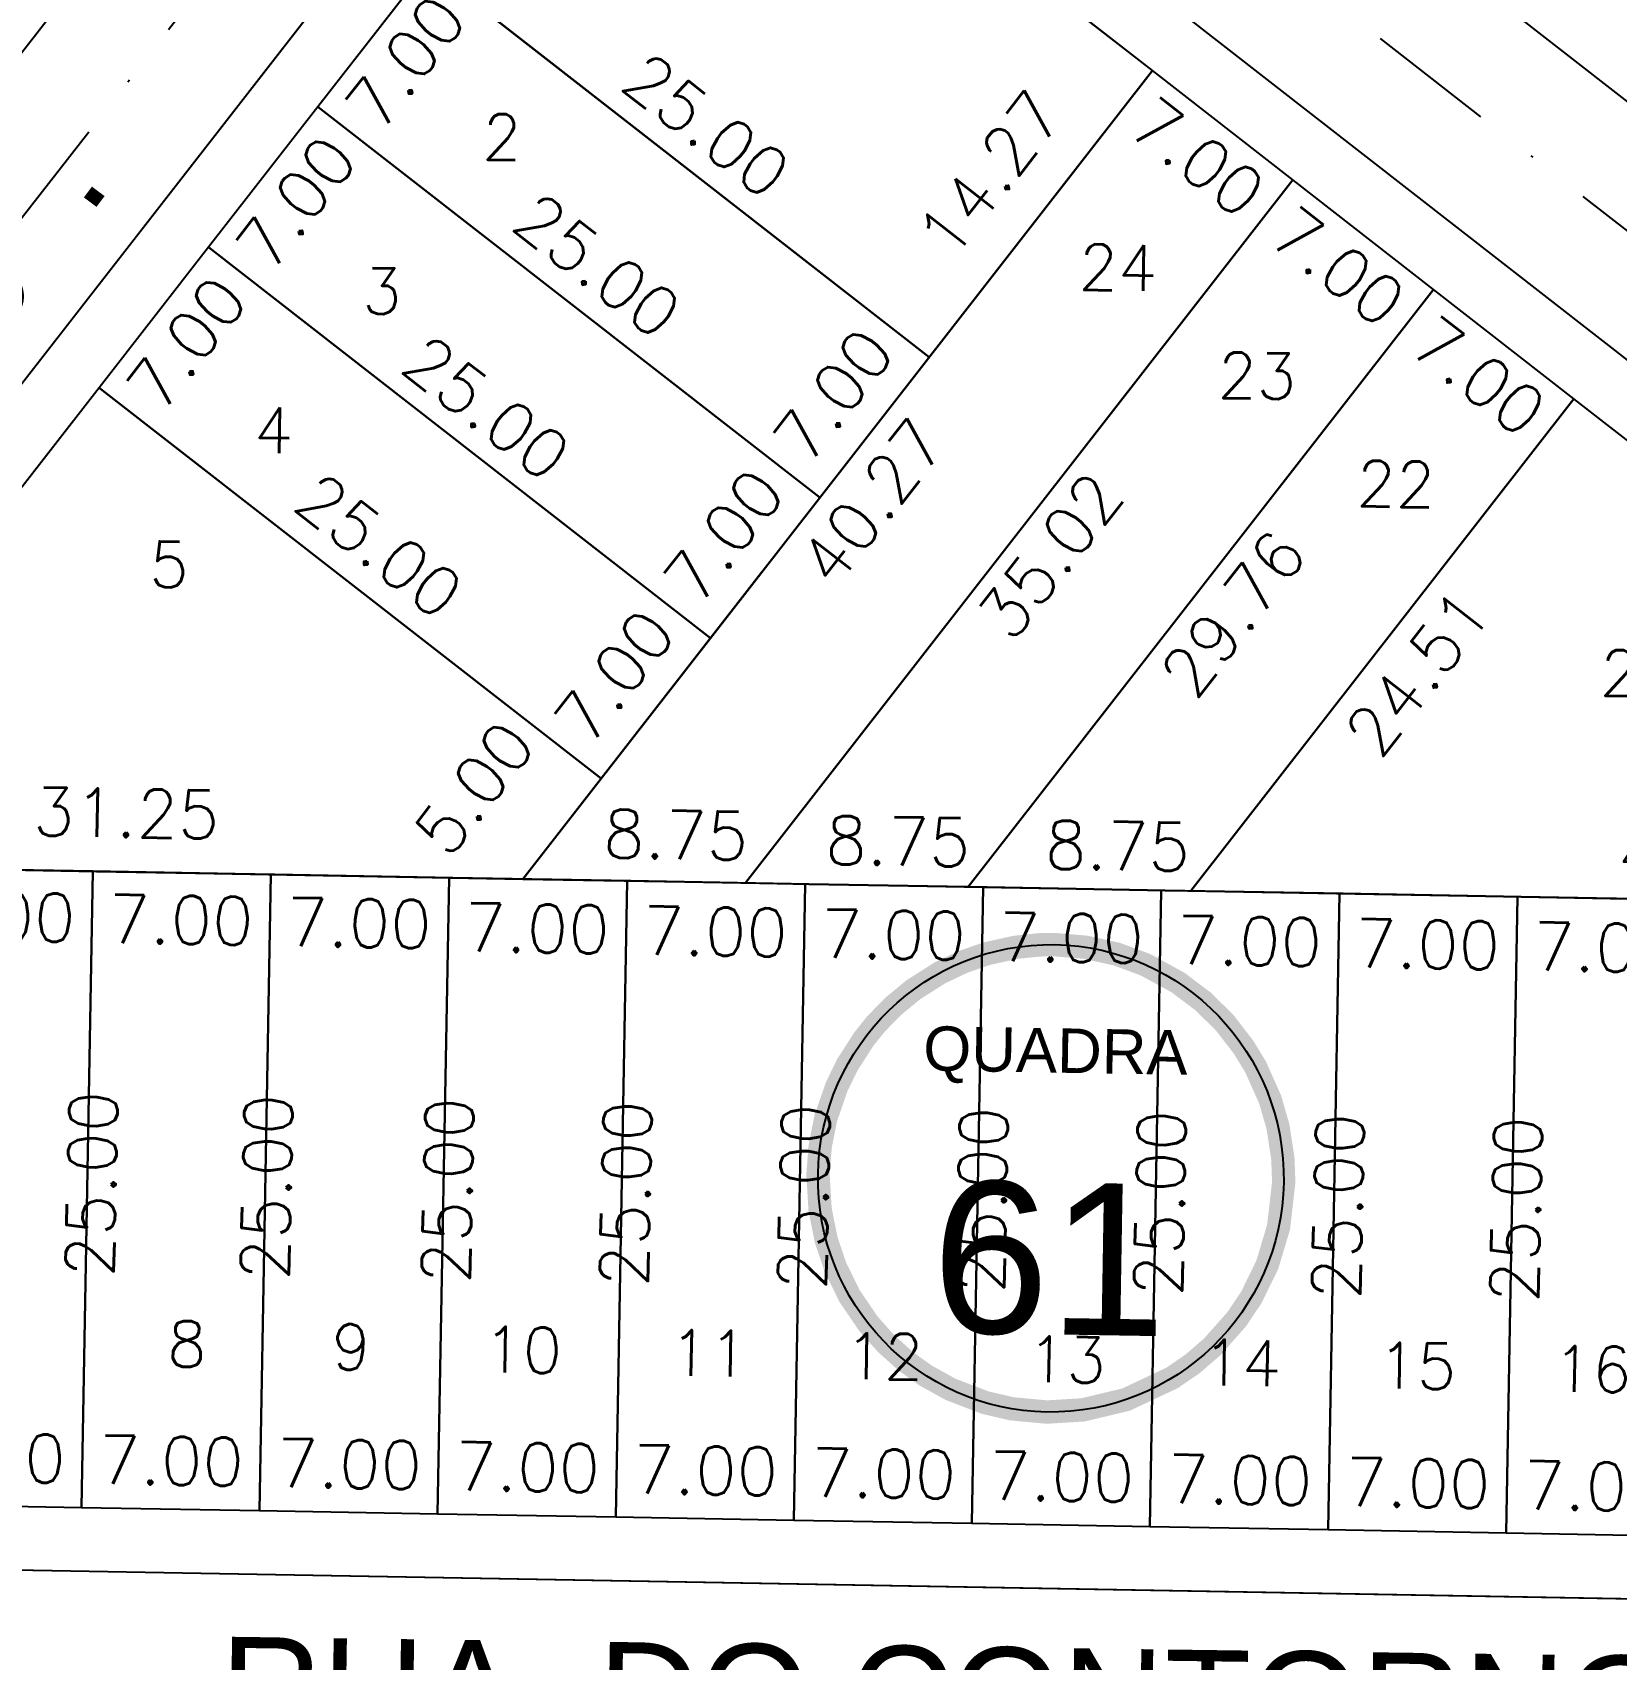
# Model space of a CAD drawing. Header units: millimetres. Extents: x -4430026 to 4783824, y 584 to 9593110.
# Drawn here: x 2373.2 to 2435.4, y 745 to 808.9 of the extents above; entities that cross this region are included whole.
import ezdxf
from ezdxf.enums import TextEntityAlignment as Align

# ---------------------------------------------------------------- set-up
doc = ezdxf.new("R2010")
doc.units = ezdxf.units.MM
doc.linetypes.add('CONTINUO', pattern=[0])
doc.linetypes.add('DASHDOT', pattern=[1, 0.5, -0.25, 0, -0.25])
for name, color, linetype in [('Calçada', 1, 'Continuous'), ('Cota', 8, 'Continuous'), ('EIXO DAS VIAS', 252, 'DASHDOT'), ('Lotes', 2, 'Continuous'), ('Nomes de Ruas', 3, 'Continuous'), ('Numero de lotes', 5, 'Continuous'), ('númeraçãoquadras', 4, 'Continuous')]:
    doc.layers.add(name, color=color, linetype=linetype)
doc.styles.add('arcad1', font='romans.shx')
doc.styles.add('ARIAL', font='arial.ttf', dxfattribs={"height": 0.25})
doc.styles.add('ROMANS', font='romans.shx')
doc.styles.add('STYLE1', font='sanss___.ttf')
doc.dimstyles.new('BOLA100', dxfattribs={"dimscale": 0, "dimtxt": 1.9, "dimasz": 0.18, "dimexe": 0.18, "dimexo": 0.063, "dimgap": 0, "dimtad": 1, "dimzin": 4, "dimdsep": 46, "dimtxsty": 'ROMANS', "dimcen": 0.09, "dimse1": 1, "dimse2": 1, "dimsd1": 1, "dimsd2": 1, "dimclrt": 256, "dimaunit": 1, "dimadec": 4, "dimazin": 0, "dimtfac": 1.2, "dimtix": 1, "dimtmove": 2, "dimatfit": 3, "dimfxl": 1, "dimtvp": 2, "dimtolj": 1, "dimtzin": 4, "dimarcsym": 0})

# ---------------------------------------------------------------- blocks, each defined once
blk = doc.blocks.new('*D1173')
at = {"layer": 'DEFPOINTS', "color": 0}
for p in [(2375.77, 794.963), (2377.815, 793.37), (2361.173, 776.217)]:
    blk.add_point(p, dxfattribs=at)
at = {"layer": 'Cota', "insert": (2369.767, 784.581), "char_height": 1.9, "attachment_point": 5, "rotation": 52.09358, "style": 'ROMANS'}
blk.add_mtext('\\A1;23.76', dxfattribs=at)
blk = doc.blocks.new('*D1174')
at = {"layer": 'DEFPOINTS', "color": 0}
for p in [(2380.07, 800.486), (2382.115, 798.893), (2375.77, 794.963)]:
    blk.add_point(p, dxfattribs=at)
at = {"layer": 'Cota', "insert": (2379.216, 796.715), "char_height": 1.9, "attachment_point": 5, "rotation": 52.09358, "style": 'ROMANS'}
blk.add_mtext('\\A1;7.00', dxfattribs=at)
blk = doc.blocks.new('*D1175')
at = {"layer": 'DEFPOINTS', "color": 0}
for p in [(2384.371, 806.009), (2386.416, 804.416), (2380.07, 800.486)]:
    blk.add_point(p, dxfattribs=at)
at = {"layer": 'Cota', "insert": (2383.516, 802.238), "char_height": 1.9, "attachment_point": 5, "rotation": 52.09358, "style": 'ROMANS'}
blk.add_mtext('\\A1;7.00', dxfattribs=at)
blk = doc.blocks.new('*D1176')
at = {"layer": 'DEFPOINTS', "color": 0}
for p in [(2388.672, 811.532), (2390.717, 809.939), (2384.371, 806.009)]:
    blk.add_point(p, dxfattribs=at)
at = {"layer": 'Cota', "insert": (2387.817, 807.761), "char_height": 1.9, "attachment_point": 5, "rotation": 52.09358, "style": 'ROMANS'}
blk.add_mtext('\\A1;7.00', dxfattribs=at)
blk = doc.blocks.new('*D1177')
at = {"layer": 'DEFPOINTS', "color": 0}
for p in [(2394.63, 780.277), (2395.495, 779.603), (2392.423, 775.658)]:
    blk.add_point(p, dxfattribs=at)
at = {"layer": 'Cota', "insert": (2390.515, 779.229), "char_height": 1.9, "attachment_point": 5, "rotation": 52.09358, "style": 'ROMANS'}
blk.add_mtext('\\A1;5.00', dxfattribs=at)
blk = doc.blocks.new('*D1178')
at = {"layer": 'DEFPOINTS', "color": 0}
for p in [(2398.93, 785.8), (2399.796, 785.126), (2395.495, 779.603)]:
    blk.add_point(p, dxfattribs=at)
at = {"layer": 'Cota', "insert": (2396.031, 783.622), "char_height": 1.9, "attachment_point": 5, "rotation": 52.09358, "style": 'ROMANS'}
blk.add_mtext('\\A1;7.00', dxfattribs=at)
blk = doc.blocks.new('*D1179')
at = {"layer": 'DEFPOINTS', "color": 0}
for p in [(2403.231, 791.323), (2404.096, 790.649), (2399.796, 785.126)]:
    blk.add_point(p, dxfattribs=at)
at = {"layer": 'Cota', "insert": (2400.331, 789.145), "char_height": 1.9, "attachment_point": 5, "rotation": 52.09358, "style": 'ROMANS'}
blk.add_mtext('\\A1;7.00', dxfattribs=at)
blk = doc.blocks.new('*D1180')
at = {"layer": 'DEFPOINTS', "color": 0}
for p in [(2407.532, 796.846), (2408.397, 796.172), (2404.096, 790.649)]:
    blk.add_point(p, dxfattribs=at)
at = {"layer": 'Cota', "insert": (2404.632, 794.668), "char_height": 1.9, "attachment_point": 5, "rotation": 52.09358, "style": 'ROMANS'}
blk.add_mtext('\\A1;7.00', dxfattribs=at)
blk = doc.blocks.new('*D1181')
at = {"layer": 'DEFPOINTS', "color": 0}
for p in [(2417.164, 807.431), (2419.282, 805.782), (2392.423, 775.658)]:
    blk.add_point(p, dxfattribs=at)
at = {"layer": 'Cota', "insert": (2406.162, 790.479), "char_height": 1.9, "attachment_point": 5, "rotation": 52.09358, "style": 'ROMANS'}
blk.add_mtext('\\A1;40.27', dxfattribs=at)
blk = doc.blocks.new('*D1182')
at = {"layer": 'DEFPOINTS', "color": 0}
for p in [(2422.687, 803.131), (2424.658, 801.596), (2401.173, 775.502)]:
    blk.add_point(p, dxfattribs=at)
at = {"layer": 'Cota', "insert": (2413.151, 788.365), "char_height": 1.9, "attachment_point": 5, "rotation": 52.09358, "style": 'ROMANS'}
blk.add_mtext('\\A1;35.02', dxfattribs=at)
blk = doc.blocks.new('*D1183')
at = {"layer": 'DEFPOINTS', "color": 0}
for p in [(2428.21, 798.83), (2430.233, 797.255), (2409.923, 775.345)]:
    blk.add_point(p, dxfattribs=at)
at = {"layer": 'Cota', "insert": (2420.34, 786.096), "char_height": 1.9, "attachment_point": 5, "rotation": 52.09358, "style": 'ROMANS'}
blk.add_mtext('\\A1;29.76', dxfattribs=at)
blk = doc.blocks.new('*D1184')
at = {"layer": 'DEFPOINTS', "color": 0}
for p in [(2433.733, 794.529), (2435.874, 792.862), (2418.673, 775.189)]:
    blk.add_point(p, dxfattribs=at)
at = {"layer": 'Cota', "insert": (2427.594, 783.776), "char_height": 1.9, "attachment_point": 5, "rotation": 52.09358, "style": 'ROMANS'}
blk.add_mtext('\\A1;24.51', dxfattribs=at)
blk = doc.blocks.new('*D1185')
at = {"layer": 'DEFPOINTS', "color": 0}
for p in [(2401.188, 776.326), (2392.423, 775.658), (2401.173, 775.502)]:
    blk.add_point(p, dxfattribs=at)
at = {"layer": 'Cota', "insert": (2398.437, 777.396), "char_height": 1.9, "attachment_point": 5, "rotation": 358.97539, "style": 'ROMANS'}
blk.add_mtext('\\A1;8.75', dxfattribs=at)
blk = doc.blocks.new('*D1186')
at = {"layer": 'DEFPOINTS', "color": 0}
for p in [(2409.938, 776.169), (2401.173, 775.502), (2409.923, 775.345)]:
    blk.add_point(p, dxfattribs=at)
at = {"layer": 'Cota', "insert": (2407.169, 777.138), "char_height": 1.9, "attachment_point": 5, "rotation": 358.97539, "style": 'ROMANS'}
blk.add_mtext('\\A1;8.75', dxfattribs=at)
blk = doc.blocks.new('*D1187')
at = {"layer": 'DEFPOINTS', "color": 0}
for p in [(2418.688, 776.013), (2409.923, 775.345), (2418.673, 775.189)]:
    blk.add_point(p, dxfattribs=at)
at = {"layer": 'Cota', "insert": (2415.798, 776.961), "char_height": 1.9, "attachment_point": 5, "rotation": 358.97539, "style": 'ROMANS'}
blk.add_mtext('\\A1;8.75', dxfattribs=at)
blk = doc.blocks.new('*D1188')
at = {"layer": 'DEFPOINTS', "color": 0}
for p in [(2418.673, 775.189), (2459.524, 775.282), (2459.51, 774.458)]:
    blk.add_point(p, dxfattribs=at)
at = {"layer": 'Cota', "insert": (2439.123, 776.597), "char_height": 1.9, "attachment_point": 5, "rotation": 358.97539, "style": 'ROMANS'}
blk.add_mtext('\\A1;40.84', dxfattribs=at)
blk = doc.blocks.new('*D2955')
at = {"layer": 'DEFPOINTS', "color": 0}
for p in [(2400.2, 820.64), (2417.164, 807.431), (2415.597, 805.419)]:
    blk.add_point(p, dxfattribs=at)
at = {"layer": 'Cota', "insert": (2407.699, 812.773), "char_height": 1.9, "attachment_point": 5, "rotation": 322.09358, "style": 'ROMANS'}
blk.add_mtext('\\A1;21.50', dxfattribs=at)
blk = doc.blocks.new('*D2956')
at = {"layer": 'DEFPOINTS', "color": 0}
for p in [(2417.164, 807.431), (2422.687, 803.131), (2421.12, 801.119)]:
    blk.add_point(p, dxfattribs=at)
at = {"layer": 'Cota', "insert": (2418.942, 804.018), "char_height": 1.9, "attachment_point": 5, "rotation": 322.09358, "style": 'ROMANS'}
blk.add_mtext('\\A1;7.00', dxfattribs=at)
blk = doc.blocks.new('*D2957')
at = {"layer": 'DEFPOINTS', "color": 0}
for p in [(2422.687, 803.131), (2428.21, 798.83), (2426.643, 796.818)]:
    blk.add_point(p, dxfattribs=at)
at = {"layer": 'Cota', "insert": (2424.465, 799.718), "char_height": 1.9, "attachment_point": 5, "rotation": 322.09358, "style": 'ROMANS'}
blk.add_mtext('\\A1;7.00', dxfattribs=at)
blk = doc.blocks.new('*D2958')
at = {"layer": 'DEFPOINTS', "color": 0}
for p in [(2428.21, 798.83), (2433.733, 794.529), (2432.166, 792.517)]:
    blk.add_point(p, dxfattribs=at)
at = {"layer": 'Cota', "insert": (2429.988, 795.417), "char_height": 1.9, "attachment_point": 5, "rotation": 322.09358, "style": 'ROMANS'}
blk.add_mtext('\\A1;7.00', dxfattribs=at)
blk = doc.blocks.new('*D2959')
at = {"layer": 'DEFPOINTS', "color": 0}
for p in [(2433.733, 794.529), (2459.51, 774.458), (2457.943, 772.446)]:
    blk.add_point(p, dxfattribs=at)
at = {"layer": 'Cota', "insert": (2445.638, 783.231), "char_height": 1.9, "attachment_point": 5, "rotation": 322.09358, "style": 'ROMANS'}
blk.add_mtext('\\A1;32.67', dxfattribs=at)
blk = doc.blocks.new('*D3252')
at = {"layer": 'DEFPOINTS', "color": 0}
for p in [(2388.672, 811.532), (2408.917, 796.841), (2408.397, 796.172)]:
    blk.add_point(p, dxfattribs=at)
at = {"layer": 'Cota', "insert": (2399.638, 805.27), "char_height": 1.9, "attachment_point": 5, "rotation": 322.09358, "style": 'ROMANS'}
blk.add_mtext('\\A1;25.00', dxfattribs=at)
blk = doc.blocks.new('*D3253')
at = {"layer": 'DEFPOINTS', "color": 0}
for p in [(2384.371, 806.009), (2404.63, 791.335), (2404.096, 790.649)]:
    blk.add_point(p, dxfattribs=at)
at = {"layer": 'Cota', "insert": (2395.351, 799.764), "char_height": 1.9, "attachment_point": 5, "rotation": 322.09358, "style": 'ROMANS'}
blk.add_mtext('\\A1;25.00', dxfattribs=at)
blk = doc.blocks.new('*D3254')
at = {"layer": 'DEFPOINTS', "color": 0}
for p in [(2380.07, 800.486), (2400.273, 785.74), (2399.796, 785.126)]:
    blk.add_point(p, dxfattribs=at)
at = {"layer": 'Cota', "insert": (2390.994, 794.169), "char_height": 1.9, "attachment_point": 5, "rotation": 322.09358, "style": 'ROMANS'}
blk.add_mtext('\\A1;25.00', dxfattribs=at)
blk = doc.blocks.new('*D3255')
at = {"layer": 'DEFPOINTS', "color": 0}
for p in [(2375.77, 794.963), (2396.055, 780.323), (2395.495, 779.603)]:
    blk.add_point(p, dxfattribs=at)
at = {"layer": 'Cota', "insert": (2386.776, 788.752), "char_height": 1.9, "attachment_point": 5, "rotation": 322.09358, "style": 'ROMANS'}
blk.add_mtext('\\A1;25.00', dxfattribs=at)
blk = doc.blocks.new('*D3256')
at = {"layer": 'DEFPOINTS', "color": 0}
for p in [(2392.448, 777.019), (2361.173, 776.217), (2392.423, 775.658)]:
    blk.add_point(p, dxfattribs=at)
at = {"layer": 'Cota', "insert": (2376.84, 778.249), "char_height": 1.9, "attachment_point": 5, "rotation": 358.9754, "style": 'ROMANS'}
blk.add_mtext('\\A1;31.25', dxfattribs=at)
blk = doc.blocks.new('*D7178')
at = {"layer": 'DEFPOINTS', "color": 0}
for p in [(2389.521, 775.71, 51.854), (2396.52, 775.585, 51.854), (2396.468, 772.705)]:
    blk.add_point(p, dxfattribs=at)
at = {"layer": 'Cota', "insert": (2392.986, 773.717), "char_height": 1.9, "attachment_point": 5, "rotation": 358.9754, "style": 'ROMANS'}
blk.add_mtext('\\A1;7.00', dxfattribs=at)
blk = doc.blocks.new('*D7179')
at = {"layer": 'DEFPOINTS', "color": 0}
for p in [(2396.52, 775.585, 51.854), (2403.519, 775.46, 51.854), (2403.467, 772.579)]:
    blk.add_point(p, dxfattribs=at)
at = {"layer": 'Cota', "insert": (2399.985, 773.592), "char_height": 1.9, "attachment_point": 5, "rotation": 358.9754, "style": 'ROMANS'}
blk.add_mtext('\\A1;7.00', dxfattribs=at)
blk = doc.blocks.new('*D7180')
at = {"layer": 'DEFPOINTS', "color": 0}
for p in [(2403.519, 775.46, 51.854), (2410.517, 775.334, 51.854), (2410.466, 772.454)]:
    blk.add_point(p, dxfattribs=at)
at = {"layer": 'Cota', "insert": (2406.983, 773.467), "char_height": 1.9, "attachment_point": 5, "rotation": 358.9754, "style": 'ROMANS'}
blk.add_mtext('\\A1;7.00', dxfattribs=at)
blk = doc.blocks.new('*D7181')
at = {"layer": 'DEFPOINTS', "color": 0}
for p in [(2410.517, 775.334, 51.854), (2417.516, 775.209, 51.854), (2417.465, 772.329)]:
    blk.add_point(p, dxfattribs=at)
at = {"layer": 'Cota', "insert": (2413.982, 773.342), "char_height": 1.9, "attachment_point": 5, "rotation": 358.9754, "style": 'ROMANS'}
blk.add_mtext('\\A1;7.00', dxfattribs=at)
blk = doc.blocks.new('*D7183')
at = {"layer": 'DEFPOINTS', "color": 0}
for p in [(2417.516, 775.209, 51.854), (2424.515, 775.084, 51.854), (2424.464, 772.204)]:
    blk.add_point(p, dxfattribs=at)
at = {"layer": 'Cota', "insert": (2420.981, 773.216), "char_height": 1.9, "attachment_point": 5, "rotation": 358.9754, "style": 'ROMANS'}
blk.add_mtext('\\A1;7.00', dxfattribs=at)
blk = doc.blocks.new('*D7184')
at = {"layer": 'DEFPOINTS', "color": 0}
for p in [(2424.515, 775.084, 51.854), (2431.514, 774.959, 51.854), (2431.463, 772.079)]:
    blk.add_point(p, dxfattribs=at)
at = {"layer": 'Cota', "insert": (2427.98, 773.091), "char_height": 1.9, "attachment_point": 5, "rotation": 358.9754, "style": 'ROMANS'}
blk.add_mtext('\\A1;7.00', dxfattribs=at)
blk = doc.blocks.new('*D7185')
at = {"layer": 'DEFPOINTS', "color": 0}
for p in [(2431.514, 774.959, 51.854), (2438.513, 774.834, 51.854), (2438.461, 771.954)]:
    blk.add_point(p, dxfattribs=at)
at = {"layer": 'Cota', "insert": (2434.979, 772.966), "char_height": 1.9, "attachment_point": 5, "rotation": 358.9754, "style": 'ROMANS'}
blk.add_mtext('\\A1;7.00', dxfattribs=at)
blk = doc.blocks.new('*D7188')
at = {"layer": 'DEFPOINTS', "color": 0}
for p in [(2368.524, 776.086, 51.854), (2375.523, 775.96, 51.854), (2375.473, 773.164)]:
    blk.add_point(p, dxfattribs=at)
at = {"layer": 'Cota', "insert": (2371.991, 774.177), "char_height": 1.9, "attachment_point": 5, "rotation": 358.9754, "style": 'ROMANS'}
blk.add_mtext('\\A1;7.00', dxfattribs=at)
blk = doc.blocks.new('*D7189')
at = {"layer": 'DEFPOINTS', "color": 0}
for p in [(2375.523, 775.96, 51.854), (2382.522, 775.835, 51.854), (2382.472, 773.039)]:
    blk.add_point(p, dxfattribs=at)
at = {"layer": 'Cota', "insert": (2378.989, 774.052), "char_height": 1.9, "attachment_point": 5, "rotation": 358.9754, "style": 'ROMANS'}
blk.add_mtext('\\A1;7.00', dxfattribs=at)
blk = doc.blocks.new('*D7190')
at = {"layer": 'DEFPOINTS', "color": 0}
for p in [(2382.522, 775.835, 51.854), (2389.521, 775.71, 51.854), (2389.471, 772.914)]:
    blk.add_point(p, dxfattribs=at)
at = {"layer": 'Cota', "insert": (2385.988, 773.926), "char_height": 1.9, "attachment_point": 5, "rotation": 358.9754, "style": 'ROMANS'}
blk.add_mtext('\\A1;7.00', dxfattribs=at)
blk = doc.blocks.new('*D7192')
at = {"layer": 'DEFPOINTS', "color": 0}
for p in [(2375.093, 751.905), (2368.077, 751.09, 51.854), (2375.076, 750.964, 51.854)]:
    blk.add_point(p, dxfattribs=at)
at = {"layer": 'Cota', "insert": (2371.61, 752.918), "char_height": 1.9, "attachment_point": 5, "rotation": 358.9751, "style": 'ROMANS'}
blk.add_mtext('\\A1;7.00', dxfattribs=at)
blk = doc.blocks.new('*D7193')
at = {"layer": 'DEFPOINTS', "color": 0}
for p in [(2382.092, 751.78), (2375.076, 750.964, 51.854), (2382.075, 750.839, 51.854)]:
    blk.add_point(p, dxfattribs=at)
at = {"layer": 'Cota', "insert": (2378.609, 752.793), "char_height": 1.9, "attachment_point": 5, "rotation": 358.9751, "style": 'ROMANS'}
blk.add_mtext('\\A1;7.00', dxfattribs=at)
blk = doc.blocks.new('*D7194')
at = {"layer": 'DEFPOINTS', "color": 0}
for p in [(2389.091, 751.655), (2382.075, 750.839, 51.854), (2389.074, 750.714, 51.854)]:
    blk.add_point(p, dxfattribs=at)
at = {"layer": 'Cota', "insert": (2385.608, 752.667), "char_height": 1.9, "attachment_point": 5, "rotation": 358.9751, "style": 'ROMANS'}
blk.add_mtext('\\A1;7.00', dxfattribs=at)
blk = doc.blocks.new('*D7195')
at = {"layer": 'DEFPOINTS', "color": 0}
for p in [(2396.089, 751.53), (2389.074, 750.714, 51.854), (2396.073, 750.589, 51.854)]:
    blk.add_point(p, dxfattribs=at)
at = {"layer": 'Cota', "insert": (2392.607, 752.542), "char_height": 1.9, "attachment_point": 5, "rotation": 358.9751, "style": 'ROMANS'}
blk.add_mtext('\\A1;7.00', dxfattribs=at)
blk = doc.blocks.new('*D7196')
at = {"layer": 'DEFPOINTS', "color": 0}
for p in [(2403.088, 751.404), (2396.073, 750.589, 51.854), (2403.071, 750.464, 51.854)]:
    blk.add_point(p, dxfattribs=at)
at = {"layer": 'Cota', "insert": (2399.606, 752.417), "char_height": 1.9, "attachment_point": 5, "rotation": 358.9751, "style": 'ROMANS'}
blk.add_mtext('\\A1;7.00', dxfattribs=at)
blk = doc.blocks.new('*D7197')
at = {"layer": 'DEFPOINTS', "color": 0}
for p in [(2410.087, 751.279), (2403.071, 750.464, 51.854), (2410.07, 750.338, 51.854)]:
    blk.add_point(p, dxfattribs=at)
at = {"layer": 'Cota', "insert": (2406.605, 752.292), "char_height": 1.9, "attachment_point": 5, "rotation": 358.9751, "style": 'ROMANS'}
blk.add_mtext('\\A1;7.00', dxfattribs=at)
blk = doc.blocks.new('*D7198')
at = {"layer": 'DEFPOINTS', "color": 0}
for p in [(2417.086, 751.154), (2410.07, 750.338, 51.854), (2417.069, 750.213, 51.854)]:
    blk.add_point(p, dxfattribs=at)
at = {"layer": 'Cota', "insert": (2413.604, 752.166), "char_height": 1.9, "attachment_point": 5, "rotation": 358.9751, "style": 'ROMANS'}
blk.add_mtext('\\A1;7.00', dxfattribs=at)
blk = doc.blocks.new('*D7199')
at = {"layer": 'DEFPOINTS', "color": 0}
for p in [(2424.085, 751.029), (2417.069, 750.213, 51.854), (2424.068, 750.088, 51.854)]:
    blk.add_point(p, dxfattribs=at)
at = {"layer": 'Cota', "insert": (2420.603, 752.041), "char_height": 1.9, "attachment_point": 5, "rotation": 358.9751, "style": 'ROMANS'}
blk.add_mtext('\\A1;7.00', dxfattribs=at)
blk = doc.blocks.new('*D7200')
at = {"layer": 'DEFPOINTS', "color": 0}
for p in [(2431.084, 750.904), (2424.068, 750.088, 51.854), (2431.067, 749.963, 51.854)]:
    blk.add_point(p, dxfattribs=at)
at = {"layer": 'Cota', "insert": (2427.601, 751.916), "char_height": 1.9, "attachment_point": 5, "rotation": 358.9751, "style": 'ROMANS'}
blk.add_mtext('\\A1;7.00', dxfattribs=at)
blk = doc.blocks.new('*D7201')
at = {"layer": 'DEFPOINTS', "color": 0}
for p in [(2438.083, 750.778), (2431.067, 749.963, 51.854), (2438.066, 749.838, 51.854)]:
    blk.add_point(p, dxfattribs=at)
at = {"layer": 'Cota', "insert": (2434.6, 751.791), "char_height": 1.9, "attachment_point": 5, "rotation": 358.9751, "style": 'ROMANS'}
blk.add_mtext('\\A1;7.00', dxfattribs=at)
blk = doc.blocks.new('*D7206')
at = {"layer": 'DEFPOINTS', "color": 0}
for p in [(2374.202, 776.209, 51.854), (2376.72, 776.149), (2373.607, 751.216, 51.854)]:
    blk.add_point(p, dxfattribs=at)
at = {"layer": 'Cota', "insert": (2375.472, 763.675), "char_height": 1.9, "attachment_point": 5, "rotation": 88.63606, "style": 'ROMANS'}
blk.add_mtext('\\A1;25.00', dxfattribs=at)
blk = doc.blocks.new('*D7207')
at = {"layer": 'DEFPOINTS', "color": 0}
for p in [(2381.201, 776.084, 51.854), (2383.604, 776.027), (2380.606, 751.091, 51.854)]:
    blk.add_point(p, dxfattribs=at)
at = {"layer": 'Cota', "insert": (2382.356, 763.553), "char_height": 1.9, "attachment_point": 5, "rotation": 88.63606, "style": 'ROMANS'}
blk.add_mtext('\\A1;25.00', dxfattribs=at)
blk = doc.blocks.new('*D7208')
at = {"layer": 'DEFPOINTS', "color": 0}
for p in [(2388.2, 775.959, 51.854), (2390.717, 775.899), (2387.604, 750.965, 51.854)]:
    blk.add_point(p, dxfattribs=at)
at = {"layer": 'Cota', "insert": (2389.47, 763.425), "char_height": 1.9, "attachment_point": 5, "rotation": 88.63606, "style": 'ROMANS'}
blk.add_mtext('\\A1;25.00', dxfattribs=at)
blk = doc.blocks.new('*D7209')
at = {"layer": 'DEFPOINTS', "color": 0}
for p in [(2395.198, 775.834, 51.854), (2397.716, 775.774), (2394.603, 750.84, 51.854)]:
    blk.add_point(p, dxfattribs=at)
at = {"layer": 'Cota', "insert": (2396.469, 763.3), "char_height": 1.9, "attachment_point": 5, "rotation": 88.63606, "style": 'ROMANS'}
blk.add_mtext('\\A1;25.00', dxfattribs=at)
blk = doc.blocks.new('*D7210')
at = {"layer": 'DEFPOINTS', "color": 0}
for p in [(2402.197, 775.708, 51.854), (2404.715, 775.648), (2401.602, 750.715, 51.854)]:
    blk.add_point(p, dxfattribs=at)
at = {"layer": 'Cota', "insert": (2403.468, 763.174), "char_height": 1.9, "attachment_point": 5, "rotation": 88.63606, "style": 'ROMANS'}
blk.add_mtext('\\A1;25.00', dxfattribs=at)
blk = doc.blocks.new('*D7211')
at = {"layer": 'DEFPOINTS', "color": 0}
for p in [(2409.196, 775.583, 51.854), (2411.714, 775.523), (2408.601, 750.59, 51.854)]:
    blk.add_point(p, dxfattribs=at)
at = {"layer": 'Cota', "insert": (2410.467, 763.049), "char_height": 1.9, "attachment_point": 5, "rotation": 88.63606, "style": 'ROMANS'}
blk.add_mtext('\\A1;25.00', dxfattribs=at)
blk = doc.blocks.new('*D7212')
at = {"layer": 'DEFPOINTS', "color": 0}
for p in [(2416.195, 775.458, 51.854), (2418.713, 775.398), (2415.6, 750.465, 51.854)]:
    blk.add_point(p, dxfattribs=at)
at = {"layer": 'Cota', "insert": (2417.466, 762.924), "char_height": 1.9, "attachment_point": 5, "rotation": 88.63606, "style": 'ROMANS'}
blk.add_mtext('\\A1;25.00', dxfattribs=at)
blk = doc.blocks.new('*D7213')
at = {"layer": 'DEFPOINTS', "color": 0}
for p in [(2423.194, 775.333, 51.854), (2425.712, 775.273), (2422.599, 750.34, 51.854)]:
    blk.add_point(p, dxfattribs=at)
at = {"layer": 'Cota', "insert": (2424.464, 762.799), "char_height": 1.9, "attachment_point": 5, "rotation": 88.63606, "style": 'ROMANS'}
blk.add_mtext('\\A1;25.00', dxfattribs=at)
blk = doc.blocks.new('*D7214')
at = {"layer": 'DEFPOINTS', "color": 0}
for p in [(2430.193, 775.208, 51.854), (2432.711, 775.148), (2429.598, 750.214, 51.854)]:
    blk.add_point(p, dxfattribs=at)
at = {"layer": 'Cota', "insert": (2431.463, 762.674), "char_height": 1.9, "attachment_point": 5, "rotation": 88.63606, "style": 'ROMANS'}
blk.add_mtext('\\A1;25.00', dxfattribs=at)
blk = doc.blocks.new('*D7221')
at = {"layer": 'DEFPOINTS', "color": 0}
for p in [(2415.907, 808.41), (2417.164, 807.431, 51.854), (2408.397, 796.172, 51.854)]:
    blk.add_point(p, dxfattribs=at)
at = {"layer": 'Cota', "insert": (2410.774, 803.364), "char_height": 1.9, "attachment_point": 5, "rotation": 52.09358, "style": 'ROMANS'}
blk.add_mtext('\\A1;14.27', dxfattribs=at)
blk = doc.blocks.new('*D7341')
at = {"layer": 'DEFPOINTS', "color": 0}
for p in [(2400.2, 820.64), (2417.164, 807.431), (2415.597, 805.419)]:
    blk.add_point(p, dxfattribs=at)
at = {"layer": 'Cota', "insert": (2407.699, 812.773), "char_height": 1.9, "attachment_point": 5, "rotation": 322.09358, "style": 'ROMANS'}
blk.add_mtext('\\A1;21.50', dxfattribs=at)
blk = doc.blocks.new('NUM_quadra')
at = {"color": 6, "const_width": 0.02}
blk.add_lwpolyline([(-0.0134, 0.1996), (-0.034, 0.1971), (-0.0579, 0.1914), (-0.0779, 0.1842), (-0.0981, 0.1743), (-0.1208, 0.1594), (-0.1377, 0.145), (-0.1521, 0.1299), (-0.1625, 0.1166), (-0.1764, 0.0942), (-0.1852, 0.0754), (-0.1941, 0.0483), (-0.1985, 0.0243), (-0.2, 0), (-0.1977, -0.0299), (-0.1921, -0.0556), (-0.1839, -0.0786), (-0.1713, -0.1033), (-0.1546, -0.1269), (-0.1389, -0.1439), (-0.1219, -0.1586), (-0.1046, -0.1705), (-0.0831, -0.1819), (-0.0531, -0.1928), (-0.0302, -0.1977), (0, -0.2), (0.0309, -0.1976), (0.0677, -0.1882), (0.1069, -0.169), (0.124, -0.1569), (0.1407, -0.1421), (0.1614, -0.1181), (0.1737, -0.0992), (0.187, -0.071), (0.1962, -0.0386), (0.2, 0), (0.1989, 0.0205), (0.1943, 0.0473), (0.1871, 0.0707), (0.1741, 0.0984), (0.1635, 0.1151), (0.1472, 0.1354), (0.1285, 0.1533), (0.1063, 0.1694), (0.0782, 0.1841), (0.0533, 0.1928), (0.0267, 0.1982), (0, 0.2)], close=True, dxfattribs=at)
blk.add_circle((0, 0), 0.2)
at = {"color": 3, "insert": (-0.1114, 0.1285), "char_height": 0.038, "width": 0.2663, "attachment_point": 1, "style": 'STYLE1'}
blk.add_mtext('\\fArial|b0|i0|c0|p34;QUADRA', dxfattribs=at)
at = {"color": 3, "style": 'STYLE1'}
blk.add_attdef('00', text='', height=0.13, dxfattribs=at).set_placement((0, -0.1335), align=Align.CENTER)

msp = doc.modelspace()

# ---------------------------------------------------------------- linework, layer by layer
at = {"layer": 'Calçada', "lineweight": -3}
for p, q in [((2328.769, 751.692), (2387.003, 826.48)), ((2328.769, 751.692), (2387.003, 826.48)), ((2393.315, 821.565), (2344.3, 758.617)), ((2393.315, 821.565), (2344.3, 758.617)), ((2348.927, 748.932), (2481.837, 746.555)), ((2348.927, 748.932), (2481.837, 746.555))]:
    msp.add_line(p, q, dxfattribs=at)
for points in [[(2600.103, 997.612, 0.46732), (2598.16, 1006.61, 0.081083), (2556.59, 1020.475, -0.007625), (2552.866, 1021.135, 0.282098), (2546.995, 1018.929), (2405.603, 837.345, 0.414214), (2406.651, 828.925), (2440.578, 802.507, 0.414214), (2448.999, 803.555)], [(2600.103, 997.612, 0.46732), (2598.16, 1006.61, 0.081083), (2556.59, 1020.475, -0.007625), (2552.866, 1021.135, 0.282098), (2546.995, 1018.929), (2405.603, 837.345, 0.414214), (2406.651, 828.925), (2440.578, 802.507, 0.414214), (2448.999, 803.555)], [(2387.003, 826.48, 0.414214), (2385.956, 834.9), (2352.028, 861.318, 0.414214), (2343.608, 860.271), (2265.551, 760.025, 0.618106), (2270.177, 750.34), (2323.927, 749.379, 0.236013), (2328.769, 751.692)], [(2387.003, 826.48, 0.414214), (2385.956, 834.9), (2352.028, 861.318, 0.414214), (2343.608, 860.271), (2265.551, 760.025, 0.618106), (2270.177, 750.34), (2323.927, 749.379, 0.236013), (2328.769, 751.692)], [(2401.736, 822.613, 0.414214), (2393.315, 821.565), (2344.3, 758.617, 0.618106), (2348.927, 748.932), (2481.837, 746.555, 0.72068), (2485.63, 757.288)], [(2401.736, 822.613, 0.414214), (2393.315, 821.565), (2344.3, 758.617, 0.618106), (2348.927, 748.932), (2481.837, 746.555, 0.72068), (2485.63, 757.288)]]:
    msp.add_lwpolyline(points, format="xyb", close=True, dxfattribs=at)
at = {"layer": 'EIXO DAS VIAS', "ltscale": 10}
for p, q in [((2328.854, 745.29, 103.708), (2396.252, 831.847, 103.708)), ((2446.011, 793.207, 103.708), (2396.303, 831.913, 103.708))]:
    msp.add_line(p, q, dxfattribs=at)
at = {"layer": 'Lotes', "lineweight": -3}
for p, q in [((2417.164, 807.431), (2400.2, 820.64)), ((2388.672, 811.532), (2384.371, 806.009)), ((2388.672, 811.532), (2408.397, 796.172)), ((2408.397, 796.172), (2388.672, 811.532)), ((2417.164, 807.431), (2392.423, 775.658)), ((2412.698, 801.696), (2417.164, 807.431)), ((2422.687, 803.131), (2417.164, 807.431)), ((2384.371, 806.009), (2380.07, 800.486)), ((2384.371, 806.009), (2404.096, 790.649)), ((2404.096, 790.649), (2384.371, 806.009)), ((2422.687, 803.131), (2401.173, 775.502)), ((2401.173, 775.502), (2422.687, 803.131)), ((2428.21, 798.83), (2422.687, 803.131)), ((2408.397, 796.172), (2412.698, 801.696)), ((2380.07, 800.486), (2375.77, 794.963)), ((2380.07, 800.486), (2399.796, 785.126)), ((2399.796, 785.126), (2380.07, 800.486)), ((2428.21, 798.83), (2409.923, 775.345)), ((2409.923, 775.345), (2428.21, 798.83)), ((2433.733, 794.529), (2428.21, 798.83)), ((2404.096, 790.649), (2408.397, 796.172)), ((2375.77, 794.963), (2361.173, 776.217)), ((2375.77, 794.963), (2395.495, 779.603)), ((2395.495, 779.603), (2375.77, 794.963)), ((2418.673, 775.189), (2433.733, 794.529)), ((2433.733, 794.529), (2418.673, 775.189)), ((2439.256, 790.229), (2433.733, 794.529)), ((2399.796, 785.126), (2404.096, 790.649)), ((2395.495, 779.603), (2399.796, 785.126)), ((2392.423, 775.658), (2395.495, 779.603)), ((2362.475, 776.194), (2392.423, 775.658)), ((2375.671, 775.958), (2368.672, 776.083)), ((2382.67, 775.833), (2375.671, 775.958)), ((2382.075, 750.839), (2382.522, 775.835)), ((2382.522, 775.835), (2382.075, 750.839)), ((2389.669, 775.707), (2382.67, 775.833)), ((2389.074, 750.714), (2389.521, 775.71)), ((2389.521, 775.71), (2389.074, 750.714)), ((2396.668, 775.582), (2389.669, 775.707)), ((2392.423, 775.658), (2401.173, 775.502)), ((2396.073, 750.589), (2396.52, 775.585)), ((2396.52, 775.585), (2396.073, 750.589)), ((2403.667, 775.457), (2396.668, 775.582)), ((2401.173, 775.502), (2409.923, 775.345)), ((2403.071, 750.464), (2403.519, 775.46)), ((2403.519, 775.46), (2403.071, 750.464)), ((2410.665, 775.332), (2403.667, 775.457)), ((2409.923, 775.345), (2418.673, 775.189)), ((2410.07, 750.338), (2410.517, 775.334)), ((2410.517, 775.334), (2410.07, 750.338)), ((2417.664, 775.207), (2410.665, 775.332)), ((2417.069, 750.213), (2417.516, 775.209)), ((2417.516, 775.209), (2417.069, 750.213)), ((2424.663, 775.082), (2417.664, 775.207)), ((2418.673, 775.189), (2427.423, 775.032)), ((2424.068, 750.088), (2424.515, 775.084)), ((2424.515, 775.084), (2424.068, 750.088)), ((2431.662, 774.956), (2424.663, 775.082)), ((2427.423, 775.032), (2459.51, 774.458)), ((2427.423, 775.032), (2459.51, 774.458)), ((2431.067, 749.963), (2431.514, 774.959)), ((2431.514, 774.959), (2431.067, 749.963)), ((2438.661, 774.831), (2431.662, 774.956))]:
    msp.add_line(p, q, dxfattribs=at)
at = {"layer": 'Lotes', "linetype": 'CONTINUO', "lineweight": -3}
for p, q in [((2408.397, 796.172), (2388.672, 811.532)), ((2392.423, 775.658), (2417.164, 807.431)), ((2404.096, 790.649), (2384.371, 806.009)), ((2401.173, 775.502), (2422.687, 803.131)), ((2399.796, 785.126), (2380.07, 800.486)), ((2409.923, 775.345), (2428.21, 798.83)), ((2395.495, 779.603), (2375.77, 794.963)), ((2418.673, 775.189), (2433.733, 794.529)), ((2401.804, 787.706), (2392.423, 775.658)), ((2361.173, 776.217), (2459.51, 774.458)), ((2361.173, 776.217), (2392.423, 775.658)), ((2382.075, 750.839), (2382.522, 775.835)), ((2389.074, 750.714), (2389.521, 775.71)), ((2396.073, 750.589), (2396.52, 775.585)), ((2403.071, 750.464), (2403.519, 775.46)), ((2410.07, 750.338), (2410.517, 775.334)), ((2417.069, 750.213), (2417.516, 775.209)), ((2424.068, 750.088), (2424.515, 775.084)), ((2431.067, 749.963), (2431.514, 774.959))]:
    msp.add_line(p, q, dxfattribs=at)
at = {"layer": 'Lotes'}
msp.add_lwpolyline([(2400.2, 820.64, 0.414214), (2395.288, 820.029), (2392.972, 817.055), (2388.672, 811.532), (2408.397, 796.172), (2412.698, 801.696), (2417.164, 807.431)], format="xyb", close=True, dxfattribs=at)
for points in [[(2388.672, 811.532), (2384.371, 806.009), (2404.096, 790.649), (2408.397, 796.172)], [(2417.164, 807.431), (2392.423, 775.658), (2396.668, 775.582), (2401.173, 775.502), (2422.687, 803.131)], [(2384.371, 806.009), (2380.07, 800.486), (2399.796, 785.126), (2404.096, 790.649)], [(2422.687, 803.131), (2401.173, 775.502), (2403.667, 775.457), (2409.923, 775.345), (2428.21, 798.83)], [(2380.07, 800.486), (2375.77, 794.963), (2395.495, 779.603), (2399.796, 785.126)], [(2428.21, 798.83), (2409.923, 775.345), (2410.665, 775.332), (2417.664, 775.207), (2418.673, 775.189), (2433.733, 794.529)], [(2375.77, 794.963), (2361.173, 776.217), (2368.672, 776.083), (2375.671, 775.958), (2382.67, 775.833), (2389.669, 775.707), (2392.423, 775.658), (2395.495, 779.603)], [(2433.733, 794.529), (2418.673, 775.189), (2424.663, 775.082), (2431.662, 774.956), (2438.661, 774.831), (2445.66, 774.706), (2452.659, 774.581), (2459.51, 774.458), (2439.256, 790.229)], [(2375.523, 775.96), (2368.524, 776.086), (2368.077, 751.09), (2375.076, 750.964)], [(2382.522, 775.835), (2375.523, 775.96), (2375.076, 750.964), (2382.075, 750.839)], [(2389.521, 775.71), (2382.522, 775.835), (2382.075, 750.839), (2389.074, 750.714)], [(2396.52, 775.585), (2389.521, 775.71), (2389.074, 750.714), (2396.073, 750.589)], [(2403.519, 775.46), (2396.52, 775.585), (2396.073, 750.589), (2403.071, 750.464)], [(2410.517, 775.334), (2403.519, 775.46), (2403.071, 750.464), (2410.07, 750.338)], [(2417.516, 775.209), (2410.517, 775.334), (2410.07, 750.338), (2417.069, 750.213)], [(2424.515, 775.084), (2417.516, 775.209), (2417.069, 750.213), (2424.068, 750.088)], [(2431.514, 774.959), (2424.515, 775.084), (2424.068, 750.088), (2431.067, 749.963)], [(2438.513, 774.834), (2431.514, 774.959), (2431.067, 749.963), (2438.066, 749.838)]]:
    msp.add_lwpolyline(points, close=True, dxfattribs=at)

# ---------------------------------------------------------------- block references
at = {"layer": 'númeraçãoquadras', "linetype": 'ByBlock', "extrusion": (0.084411, -0.001453, 0.99643)}
ref = msp.add_blockref('NUM_quadra', (805.313, -2391.038, 203.362), dxfattribs=dict(at, xscale=45.93175888075766, yscale=45.93175888024863, zscale=45.93175853019476, rotation=270.0385460294471))
ref.add_attrib('00', '61', dxfattribs={"layer": '0', "color": 3, "extrusion": (0.084411, -0.001453, 0.99643), "height": 5.9711, "rotation": 270.03855, "style": 'STYLE1'}).set_placement((799.183, -2391.043, 203.362), align=Align.CENTER)

# ---------------------------------------------------------------- texts
at = {"layer": 'Nomes de Ruas', "extrusion": (-0.066244, -0.055846, 0.996239), "style": 'ARIAL'}
msp.add_text('RUA 19  .', height=4, rotation=102.96746, dxfattribs=at).set_placement((918.542, 2313.399, -201.125), align=Align.MIDDLE_CENTER)
at = {"layer": 'Nomes de Ruas', "extrusion": (-0.084145, 0.020657, 0.996239), "style": 'ARIAL'}
msp.add_text('RUA  DO CONTORNO -  .', height=4, rotation=102.96746, dxfattribs=at).set_placement((-1297.328, 2158.229, -186.877), align=Align.MIDDLE_CENTER)
at = {"layer": 'Numero de lotes', "style": 'arcad1'}
for s, p in [('2', (2391.601, 804.815, 103.708)), ('24', (2415.813, 799.688, 103.708)), ('3', (2386.887, 798.761, 103.708)), ('23', (2421.275, 795.435, 103.708)), ('4', (2382.629, 793.292, 103.708)), ('22', (2426.737, 791.181, 103.708)), ('5', (2378.523, 788.019, 103.708)), ('21', (2436.296, 783.738, 103.708)), ('8', (2379.222, 757.385, 103.708)), ('9', (2385.677, 757.27, 103.708)), ('10', (2392.42, 757.149, 103.708)), ('11', (2399.737, 757.018, 103.708)), ('12', (2406.623, 756.895, 103.708)), ('13', (2413.796, 756.767, 103.708)), ('14', (2420.682, 756.644, 103.708)), ('15', (2427.568, 756.521, 103.708)), ('16', (2434.454, 756.398, 103.708))]:
    msp.add_text(s, height=1.8, rotation=358.97539, dxfattribs=at).set_placement(p, align=Align.MIDDLE_CENTER)

# ---------------------------------------------------------------- dimensions: what is measured, and where the dimension line sits
at = {"layer": 'Cota'}
for base, p1, p2, angle, picture, middle in [((2415.597, 805.419), (2400.2, 820.64), (2417.164, 807.431), 142.09358, '*D2955', (2407.699, 812.773)), ((2415.597, 805.419, -51.854), (2400.2, 820.64, -51.854), (2417.164, 807.431, -51.854), 142.09358, '*D7341', (2407.699, 812.773, -51.854)), ((2390.717, 809.939), (2384.371, 806.009), (2388.672, 811.532), 232.09358, '*D1176', (2387.817, 807.761)), ((2421.12, 801.119), (2417.164, 807.431), (2422.687, 803.131), 142.09358, '*D2956', (2418.942, 804.018)), ((2386.416, 804.416), (2380.07, 800.486), (2384.371, 806.009), 232.09358, '*D1175', (2383.516, 802.238)), ((2426.643, 796.818), (2422.687, 803.131), (2428.21, 798.83), 142.09358, '*D2957', (2424.465, 799.718)), ((2382.115, 798.893), (2375.77, 794.963), (2380.07, 800.486), 232.09358, '*D1174', (2379.216, 796.715)), ((2432.166, 792.517), (2428.21, 798.83), (2433.733, 794.529), 142.09358, '*D2958', (2429.988, 795.417)), ((2407.532, 796.846), (2404.096, 790.649), (2408.397, 796.172), 232.09358, '*D1180', (2404.632, 794.668)), ((2377.815, 793.37), (2361.173, 776.217), (2375.77, 794.963), 232.09358, '*D1173', (2369.767, 784.581)), ((2457.943, 772.446), (2433.733, 794.529), (2459.51, 774.458), 142.09358, '*D2959', (2445.638, 783.231)), ((2403.231, 791.323), (2399.796, 785.126), (2404.096, 790.649), 232.09358, '*D1179', (2400.331, 789.145)), ((2398.93, 785.8), (2395.495, 779.603), (2399.796, 785.126), 232.09358, '*D1178', (2396.031, 783.622)), ((2459.524, 775.282), (2418.673, 775.189), (2459.51, 774.458), 178.97539, '*D1188', (2439.123, 776.597)), ((2375.473, 773.164, -51.854), (2368.524, 776.086), (2375.523, 775.96), 178.9754, '*D7188', (2371.991, 774.177, -51.854)), ((2382.472, 773.039, -51.854), (2375.523, 775.96), (2382.522, 775.835), 178.9754, '*D7189', (2378.989, 774.052, -51.854)), ((2389.471, 772.914, -51.854), (2382.522, 775.835), (2389.521, 775.71), 178.9754, '*D7190', (2385.988, 773.926, -51.854)), ((2396.468, 772.705, -51.854), (2389.521, 775.71), (2396.52, 775.585), 178.9754, '*D7178', (2392.986, 773.717, -51.854)), ((2403.467, 772.579, -51.854), (2396.52, 775.585), (2403.519, 775.46), 178.9754, '*D7179', (2399.985, 773.592, -51.854)), ((2410.466, 772.454, -51.854), (2403.519, 775.46), (2410.517, 775.334), 178.9754, '*D7180', (2406.983, 773.467, -51.854)), ((2417.465, 772.329, -51.854), (2410.517, 775.334), (2417.516, 775.209), 178.9754, '*D7181', (2413.982, 773.342, -51.854)), ((2424.464, 772.204, -51.854), (2417.516, 775.209), (2424.515, 775.084), 178.9754, '*D7183', (2420.981, 773.216, -51.854)), ((2431.463, 772.079, -51.854), (2424.515, 775.084), (2431.514, 774.959), 178.9754, '*D7184', (2427.98, 773.091, -51.854)), ((2438.461, 771.954, -51.854), (2431.514, 774.959), (2438.513, 774.834), 178.9754, '*D7185', (2434.979, 772.966, -51.854)), ((2375.093, 751.905, -51.854), (2368.077, 751.09), (2375.076, 750.964), 178.9751, '*D7192', (2371.61, 752.918, -51.854)), ((2382.092, 751.78, -51.854), (2375.076, 750.964), (2382.075, 750.839), 178.9751, '*D7193', (2378.609, 752.793, -51.854)), ((2389.091, 751.655, -51.854), (2382.075, 750.839), (2389.074, 750.714), 178.9751, '*D7194', (2385.608, 752.667, -51.854)), ((2396.089, 751.53, -51.854), (2389.074, 750.714), (2396.073, 750.589), 178.9751, '*D7195', (2392.607, 752.542, -51.854)), ((2403.088, 751.404, -51.854), (2396.073, 750.589), (2403.071, 750.464), 178.9751, '*D7196', (2399.606, 752.417, -51.854)), ((2410.087, 751.279, -51.854), (2403.071, 750.464), (2410.07, 750.338), 178.9751, '*D7197', (2406.605, 752.292, -51.854)), ((2417.086, 751.154, -51.854), (2410.07, 750.338), (2417.069, 750.213), 178.9751, '*D7198', (2413.604, 752.166, -51.854)), ((2424.085, 751.029, -51.854), (2417.069, 750.213), (2424.068, 750.088), 178.9751, '*D7199', (2420.603, 752.041, -51.854)), ((2431.084, 750.904, -51.854), (2424.068, 750.088), (2431.067, 749.963), 178.9751, '*D7200', (2427.601, 751.916, -51.854)), ((2438.083, 750.778, -51.854), (2431.067, 749.963), (2438.066, 749.838), 178.9751, '*D7201', (2434.6, 751.791, -51.854))]:
    dim = msp.add_linear_dim(base=base, p1=p1, p2=p2, angle=angle, dimstyle='BOLA100', override={"dimscale": 1}, dxfattribs=at)
    dim.commit()
    dim.dimension.update_dxf_attribs({"geometry": picture, "text_midpoint": middle})
for p1, p2, distance, picture, middle in [((2388.672, 811.532), (2408.397, 796.172), 0.847, '*D3252', (2399.638, 805.27)), ((2408.397, 796.172), (2417.164, 807.431), 1.592, '*D7221', (2410.774, 803.364, -51.854)), ((2392.423, 775.658), (2417.164, 807.431), -2.685, '*D1181', (2406.162, 790.479)), ((2384.371, 806.009), (2404.096, 790.649), 0.869, '*D3253', (2395.351, 799.764)), ((2401.173, 775.502), (2422.687, 803.131), -2.498, '*D1182', (2413.151, 788.365)), ((2380.07, 800.486), (2399.796, 785.126), 0.778, '*D3254', (2390.994, 794.169)), ((2409.9232, 775.3451), (2428.2099, 798.83), -2.5637, '*D1183', (2420.3398, 786.0962)), ((2375.77, 794.963), (2395.495, 779.603), 0.912, '*D3255', (2386.776, 788.752)), ((2418.673, 775.189), (2433.733, 794.529), -2.713, '*D1184', (2427.594, 783.776)), ((2361.173, 776.217), (2392.423, 775.658), 1.362, '*D3256', (2376.84, 778.249)), ((2373.607, 751.216), (2374.202, 776.209), -2.519, '*D7206', (2375.472, 763.675, -51.854)), ((2380.606, 751.091), (2381.201, 776.084), -2.404, '*D7207', (2382.356, 763.553, -51.854)), ((2387.604, 750.965), (2388.2, 775.959), -2.519, '*D7208', (2389.47, 763.425, -51.854)), ((2394.603, 750.84), (2395.198, 775.834), -2.519, '*D7209', (2396.469, 763.3, -51.854)), ((2401.602, 750.715), (2402.197, 775.708), -2.519, '*D7210', (2403.468, 763.174, -51.854)), ((2408.601, 750.59), (2409.196, 775.583), -2.519, '*D7211', (2410.467, 763.049, -51.854)), ((2415.6, 750.465), (2416.195, 775.458), -2.519, '*D7212', (2417.466, 762.924, -51.854)), ((2422.599, 750.34), (2423.194, 775.333), -2.519, '*D7213', (2424.464, 762.799, -51.854)), ((2429.598, 750.214), (2430.193, 775.208), -2.519, '*D7214', (2431.463, 762.674, -51.854))]:
    dim = msp.add_aligned_dim(p1=p1, p2=p2, distance=distance, dimstyle='BOLA100', override={"dimscale": 1}, dxfattribs=at)
    dim.commit()
    dim.dimension.update_dxf_attribs({"geometry": picture, "text_midpoint": middle})
for base, p1, p2, angle, picture, middle, dimtype in [((2394.63, 780.277), (2392.423, 775.658), (2395.495, 779.603), 52.09358, '*D1177', (2390.515, 779.229), 161), ((2401.188, 776.326), (2392.423, 775.658), (2401.173, 775.502), 358.97539, '*D1185', (2398.437, 777.396), 161), ((2409.938, 776.169), (2401.173, 775.502), (2409.923, 775.345), 178.97539, '*D1186', (2407.169, 777.138), 160), ((2418.688, 776.013), (2409.923, 775.345), (2418.673, 775.189), 178.97539, '*D1187', (2415.798, 776.961), 160)]:
    dim = msp.add_linear_dim(base=base, p1=p1, p2=p2, angle=angle, dimstyle='BOLA100', override={"dimscale": 1}, dxfattribs=at)
    dim.commit()
    dim.dimension.update_dxf_attribs({"geometry": picture, "text_midpoint": middle, "dimtype": dimtype})

doc.saveas('drawing.dxf')
